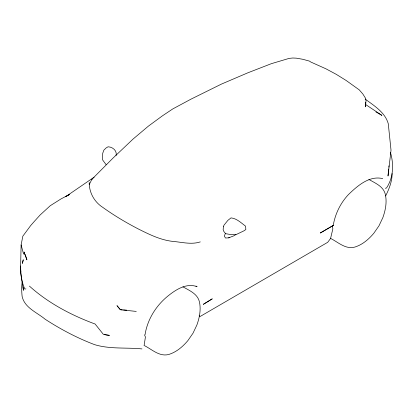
<?xml version="1.0" encoding="UTF-8"?>
<svg xmlns="http://www.w3.org/2000/svg" width="413" height="413" viewBox="0 0 413 413"><rect width="100%" height="100%" fill="white"/><g stroke="black" fill="none" stroke-linecap="round" stroke-linejoin="round"><path stroke-width="0.62" d="M25.931 288.883L24.857 289.033C21.006 280.954 20.49 271.532 20.696 262.678L21.115 244.935L22.829 236.184L30.722 225.508L34.485 221.229L40.113 215.013L50.179 205.767L61.093 198.875L69.394 194.528M388.664 169.02L388.014 176.026L391.018 150.198L388.272 123.724C385.148 112.351 374.064 105.718 365.175 99.068M388.845 167.11L388.963 165.84M20.846 270.913L20.65 272.921L23.412 290.329L23.154 287.18M22.137 282.446C21.435 287.056 21.657 291.774 22.126 296.405C24.491 307.768 37.087 312.471 45.105 319.203C60.696 329.331 77.267 338.097 94.67 344.669C109.951 349.3 126.228 347.354 141.964 348.913M144.194 344.855L145.428 337.029L144.535 334.922L145.046 334.685C147.518 318.913 156.646 304.68 169.232 294.996C176.903 288.961 187.12 282.884 197.109 286.689L195.969 286.095M225.41 233.36L224.321 236.091L225.498 238.012L228.632 237.857L234.414 235.601L235.895 234.455M385.639 195.932C389.098 189.004 392.159 181.364 392.118 173.527M375.923 111.938L381.948 115.397L365.515 104.448L365.686 102.584L365.572 106.864L365.995 100.287L365.397 98.046L362.815 93.957L359.243 89.858L346.073 80.427L336.301 74.366L325.95 68.811L310.762 62.012L309.44 61.103L302.744 59.276L296.307 58.161L292.76 58.006L289.131 58.383L271.424 63.654L247.929 72.776L221.44 84.092L190.899 99.197L172.815 108.908L162.34 115.893L148.406 126.125L133.079 139.047L113.172 157.931L91.898 179.309L89.249 184.544L89.249 182.711C89.12 192.659 94.469 202.112 102.837 207.414C114.184 215.55 126.197 222.7 138.592 229.101C149.392 234.512 160.44 239.953 172.588 241.378C181.751 242.095 191.296 244.888 200.295 241.894M91.898 179.309L92.879 178.519M94.143 177.162L65.512 196.784L69.389 194.559M228.632 237.857L229.551 237.258M385.334 188.282L386.516 187.992C393.455 177.569 393.94 164.188 390.455 152.474M122.289 309.864L120.343 309.698L116.982 305.656L120.41 309.745L136.264 311.417M123.539 309.941L126.667 310.132M382.737 178.617C369.325 175.313 357.343 185.974 348.396 194.626C340.431 203.134 335.139 213.965 333.234 225.452L332.228 226.221L332.878 228.745L330.565 238.471L327.705 242.312L200.264 316.41L199.128 315.831M104.453 334.22L105.867 334.933L109.455 335.366L103.379 334.37L95.114 324.019C71.335 315.269 48.29 303.137 29.4 286.08M368.907 179.464C375.329 183.191 383.445 186.361 385.35 194.389C387.069 202.189 385.52 210.165 382.872 217.568L378.979 225.813L373.786 233.304C368.701 239.303 362.568 244.63 354.953 247.041C345.65 249.726 338.144 242.168 330.467 238.332M182.954 286.823C189.381 290.551 197.491 293.72 199.402 301.748C201.121 309.549 199.572 317.525 196.918 324.928L193.026 333.172L187.838 340.663C182.747 346.657 176.619 351.99 169 354.4C159.47 357.121 151.845 349.228 143.956 345.371M24.723 252.802L24 251.971L26.922 259.896L25.27 254.573M106.1 164.673L102.532 159.779L102.723 153.311L103.828 150.182L106.141 147.926L108.072 146.785C112.558 146.92 117.277 150.631 116.11 155.525M21.115 244.935L23.51 253.794L24.357 254.289L24.166 253.102M20.65 265.972L20.65 270.876M223.433 226.608L223.144 229.638L223.856 231.481L225.596 233.665L230.475 234.532L235.926 234.682L244.135 230.728L245.838 229.535L245.59 226.179C241.197 222.937 236.68 218.394 231.017 217.888L227.873 220.361L224.001 225.162L223.433 226.608M22.658 262.317L22.436 263.411L23.242 259.767L22.658 262.317M212.179 298.893L203.403 304.288L212.179 298.893M333.234 225.452L320.333 232.968L333.234 225.452"/></g></svg>
